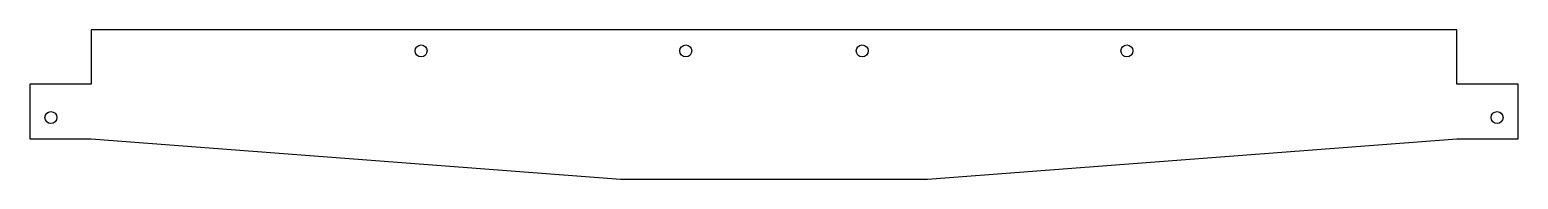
# Model space of a CAD drawing. Header units: millimetres. Extents: x -17 to 404, y -42 to 0.
import ezdxf

# ---------------------------------------------------------------- set-up
doc = ezdxf.new("R2010")
doc.units = ezdxf.units.MM

msp = doc.modelspace()

# ---------------------------------------------------------------- linework, layer by layer
msp.add_lwpolyline([(0, -15.39), (-17.39, -15.39), (-17.39, -30.89), (0, -30.89), (150, -42.39), (237, -42.39), (387, -30.89), (404.39, -30.89), (404.39, -15.39), (387, -15.39), (387, 0), (0, 0)], close=True)
for centre in [(93.5, -6), (168.5, -6), (218.5, -6), (293.5, -6), (-11.39, -24.89), (398.39, -24.89)]:
    msp.add_circle(centre, 1.7)

doc.saveas('drawing.dxf')
